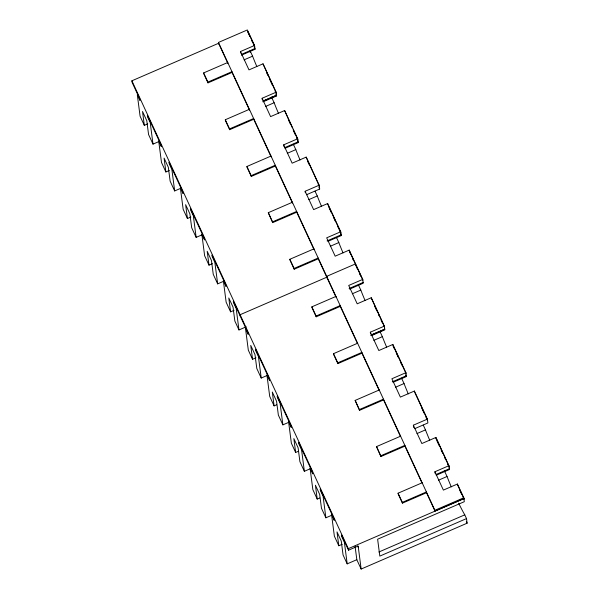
<?xml version="1.0" encoding="UTF-8"?>
<svg xmlns="http://www.w3.org/2000/svg" width="599" height="599" viewBox="0 0 599 599"><rect width="100%" height="100%" fill="white"/><g stroke="black" fill="none" stroke-linecap="round" stroke-linejoin="round"><path stroke-width="0.9" d="M218.65 43.989L218.455 42.454L247.35 29.95L254.53 45.464L254.927 48.541L241.719 54.254M147.743 123.873L144.322 125.356L140.091 116.213L137.298 94.717L139.941 100.422L139.739 98.887L132.087 82.34L131.892 80.805L218.583 43.285L227.83 63.269L227.725 62.498L203.645 72.921L203.742 73.692L207.988 82.864L232.068 72.442L231.97 71.678L207.89 82.093L207.988 82.864M240.701 53.071L240.499 51.536L254.53 45.464M241.367 55.198L255.024 49.29L254.927 48.541M244.078 59.855L252.583 56.171A34.315 2.898 66.6 0 0 256.814 66.526M263.335 100.976L276.543 95.263L276.146 92.194L263.013 63.816L248.989 69.888L240.499 51.536M144.322 125.356L142.525 111.496L146.777 120.691L148.574 134.543L153.007 144.127L159.424 141.349M262.317 99.801L262.115 98.266L276.146 92.194M262.849 101.081L276.543 95.263M262.946 101.852L276.603 95.945L276.506 95.174M229.649 129.684L229.552 128.912L253.632 118.497L253.729 119.261L229.649 129.684L225.404 120.511L225.306 119.74L249.386 109.318L249.483 110.089L232.068 72.442M265.619 106.427L274.132 102.743A34.315 2.898 66.6 0 0 278.363 113.099M284.989 148.327L298.197 142.607L297.696 138.773L284.63 110.538L270.598 116.61L262.115 98.266M153.007 144.127L150.214 122.623L147.549 116.865L147.347 115.33L161.138 145.138L161.341 146.68L158.698 140.967L161.49 162.471L165.886 171.965L169.3 170.483M165.886 171.965L164.089 158.106L168.341 167.301L170.138 181.153L174.661 190.939L180.284 188.513M283.866 146.381L283.664 144.846L297.696 138.773M284.884 147.556L298.092 141.843M251.273 176.428L251.176 175.657L275.255 165.234L275.353 166.005L251.273 176.428L247.028 167.256L246.93 166.485L271.01 156.062M287.31 153.307L295.816 149.623A34.315 2.898 66.6 0 0 300.047 159.985M306.463 194.75L319.671 189.037L319.17 185.196L306.179 157.118L292.147 163.19L283.664 144.846M174.661 190.939L171.876 169.442L169.21 163.684L169.008 162.142L182.8 191.957L183.002 193.492L180.359 187.787L183.152 209.291L187.435 218.545L190.849 217.063M187.435 218.545L185.638 204.686L189.883 213.873L191.68 227.732L196.143 237.376L201.766 234.943M305.34 192.803L305.138 191.268L319.17 185.196M272.65 222.626L272.545 221.862L296.625 211.44L296.73 212.203L272.65 222.626L268.3 212.682L292.387 202.267L292.484 203.031L275.353 166.005M308.747 199.647L317.26 195.963A34.315 2.898 66.6 0 0 321.483 206.326M328.005 241.315L341.213 235.602L340.711 231.761L327.66 203.54L313.629 209.613L305.138 191.268M196.143 237.376L193.357 215.872L190.692 210.114L190.489 208.579L204.281 238.395L204.484 239.929L201.841 234.224L204.633 255.721L208.999 265.155L212.413 263.68M208.999 265.155L207.202 251.303L211.447 260.49L213.251 274.342L217.654 283.874L224.078 281.096M340.711 231.761L326.68 237.833L335.17 256.177L349.202 250.105L362.747 279.389L363.241 283.215L349.584 289.122M327.084 240.903L341.116 234.83M294.199 269.213L294.102 268.449L318.181 258.027L318.279 258.79L294.199 269.213L289.953 260.041L289.856 259.277L313.936 248.855L314.041 249.618L296.73 212.203M330.311 246.256L338.817 242.573A34.315 2.898 66.6 0 0 343.047 252.928M217.654 283.874L214.869 262.369L212.196 256.612L212.001 255.077L225.793 284.892L225.988 286.427L223.352 280.721L226.145 302.218L230.593 311.839L234.014 310.357M355.566 263.867L355.769 265.402L355.574 263.874L326.672 276.371L326.874 277.914M327.443 276.925L240.109 314.722L240.311 316.265M230.593 311.839L228.796 297.98L233.048 307.167L234.845 321.027L238.971 329.944L246.196 326.822M362.747 279.389L348.715 285.461L357.206 303.813L371.238 297.74L384.363 326.118L384.828 329.869L372.024 335.41M349.12 288.531L363.151 282.458M316.205 316.789L316.107 316.017L340.187 305.595L340.292 306.366L316.205 316.789L311.967 307.616L311.862 306.845L335.949 296.423M352.294 293.78L360.808 290.096A34.315 2.898 66.6 0 0 365.031 300.451M238.971 329.944L236.178 308.448L233.513 302.682L233.311 301.147L247.964 332.812L248.158 334.347L245.523 328.641L248.315 350.138L252.538 359.28L255.96 357.798M252.538 359.28L250.741 345.421L254.994 354.615L256.791 368.467L261.224 378.051L267.648 375.266M370.534 333.725L370.332 332.19L384.363 326.118M371.066 335.006L384.768 329.188L370.736 335.26M337.866 363.608L337.769 362.837L361.848 352.414L361.946 353.185L337.866 363.608L333.621 354.436L333.523 353.665L357.603 343.242M373.843 340.352L382.349 336.668A34.315 2.898 66.6 0 0 386.58 347.023M393.206 382.252L406.414 376.531L405.912 372.69L392.854 344.462L378.823 350.535L370.332 332.19M261.224 378.051L258.431 356.547L255.766 350.789L255.571 349.254L269.363 379.062L269.557 380.597L266.922 374.892L269.715 396.396L274.102 405.89L276.671 404.782M274.102 405.89L272.305 392.031L276.558 401.225L278.355 415.077L282.885 424.863L289.302 422.085M405.912 372.69L391.881 378.763L400.372 397.115L414.403 391.042L427.394 419.12L427.896 422.961L414.688 428.674M392.285 381.84L406.317 375.768M359.49 410.352L359.393 409.581L383.472 399.159L383.577 399.93L359.49 410.352L355.147 400.409L379.234 389.986M395.527 387.231L404.04 383.547A34.315 2.898 66.6 0 0 408.271 393.91M282.885 424.863L280.092 403.367L277.427 397.609L277.225 396.066L291.017 425.882L291.219 427.416L288.576 421.711L291.369 443.215L295.651 452.47L298.212 451.354M295.651 452.47L293.854 438.61L298.107 447.797L299.904 461.657L304.367 471.301L310.784 468.523M413.662 427.499L413.362 425.193L427.394 419.12M380.867 456.55L380.769 455.787L404.849 445.364L404.946 446.128L380.867 456.55L376.524 446.607L400.604 436.192M416.964 433.571L425.477 429.887A34.315 2.898 66.6 0 0 429.708 440.25M436.229 475.239L449.437 469.526L448.936 465.685L435.877 437.465L421.846 443.537L413.362 425.193M304.367 471.301L301.574 449.797L298.908 444.039L298.706 442.504L312.498 472.319L312.7 473.854L310.057 468.148L312.85 489.645L317.215 499.079L319.784 497.971M317.215 499.079L315.418 485.227L319.671 494.415L321.468 508.266L325.878 517.798L332.295 515.02M435.099 473.292L434.904 471.757L448.936 465.685M436.124 474.468L449.332 468.755M402.416 503.138L402.318 502.374L426.398 491.951L426.503 492.715L402.416 503.138L398.178 493.965L398.073 493.194L422.16 482.779M438.528 480.181L447.041 476.497A34.315 2.898 66.6 0 0 451.272 486.852M463.237 497.709L463.985 499.326L463.783 497.791L457.419 484.029L443.387 490.102L434.904 471.757M325.878 517.798L323.086 496.294L320.42 490.536L320.218 489.001L334.01 518.816L334.212 520.351L331.569 514.646L334.362 536.142L338.809 545.756L342.231 544.281M458.677 503.205A34.315 2.898 66.6 0 0 464.772 514.833L466.509 518.592L379.818 556.104L377.625 539.212L464.315 501.692L463.888 498.555L434.986 511.067L434.889 510.296L463.783 497.791M466.509 518.592L467.108 523.197L361.145 569.05L358.157 546.011L348.521 550.182L348.326 548.647L463.918 498.623M338.809 545.756L337.012 531.905L341.265 541.092L343.062 554.951L347.188 563.869L356.824 559.698L355.08 546.266M378.89 551.993L464.772 514.833M247.859 31.597L254.627 46.235M276.244 92.957L263.013 63.816M292.417 127.909L284.63 110.538M293.188 129.571L297.793 139.537M319.274 185.967L306.179 157.118M328.147 205.143L333.134 215.932M333.905 217.587L340.816 232.524M349.299 250.876L355.297 263.822M356.076 265.522L362.852 280.16M371.238 297.74L384.468 326.882M393.341 346.057L396.029 351.875M396.793 353.53L406.017 373.462M414.882 392.637L427.491 419.884M435.877 437.465L449.033 466.449M457.524 484.801L463.888 498.555M247.582 31.552L249.835 36.427M251.722 40.5L252.845 42.933M253.602 44.566L254.732 46.999M266.69 72.861L267.85 75.362M269.782 79.54L272.485 85.38M275.188 91.22L276.349 93.729M288.291 119.545L290.597 124.525M293.285 130.342L295.202 134.49M296.745 137.815L297.898 140.308M307.527 161.131L309.054 164.433M318.226 184.252L319.372 186.731M329.016 207.568L331.314 212.548M333.239 216.696L335.537 221.675M337.462 225.823L338.997 229.147M339.76 230.802L340.913 233.296M350.527 254.073L349.202 250.105M352.399 258.117L353.522 260.543M356.18 266.285L357.685 269.543M359.565 273.608L360.695 276.049M374.525 305.947L376.846 310.956M378.388 314.295L379.16 315.965M381.091 320.136L382.252 322.644M393.056 345.997L394.209 348.491M396.126 352.639L398.432 357.625M400.349 361.774L401.892 365.098M421.861 408.263L424.152 413.22M426.061 417.353L427.596 420.655M436.851 440.662L439.149 445.641M441.074 449.789L442.609 453.114M444.915 458.093L445.678 459.747M447.603 463.903L449.138 467.22M459.867 490.424L461.739 494.467M254.268 47.665L255.024 49.29M275.832 94.275L276.603 95.945M297.426 140.952L298.197 142.607M318.908 187.382L319.671 189.037M340.449 233.939L341.213 235.602M405.65 374.877L406.414 376.531M252.583 56.171L250.075 50.75L250.315 52.592M271.459 96.978L274.132 102.743M293.3 144.187L295.816 149.623M315.037 191.163L317.26 195.963M336.526 237.608L338.817 242.573M358.292 284.675L360.808 290.096M380.066 331.726L382.349 336.668M401.525 378.111L404.04 383.547M423.253 425.088L425.477 429.887M444.361 470.702L447.041 476.497M466.329 521.497L467.108 523.197M218.455 42.454L434.889 510.296M253.729 119.261L271.107 156.833M318.279 258.79L336.046 297.194M340.292 306.366L357.318 343.175M361.946 353.185L378.942 389.919M383.577 399.93L400.312 436.117M404.946 446.128L421.876 482.712M426.503 492.715L434.986 511.067M203.645 72.921L207.89 82.093M225.306 119.74L229.552 128.912M246.93 166.485L251.176 175.657M268.3 212.682L272.545 221.862M289.856 259.277L294.102 268.449M311.862 306.845L316.107 316.017M333.523 353.665L337.769 362.837M355.147 400.409L359.393 409.581M376.524 446.607L380.769 455.787M398.073 493.194L402.318 502.374M357.633 545.989L358.359 547.546M356.824 559.698L361.145 569.05M131.892 80.805L348.326 548.647M348.521 550.182L341.535 535.072L341.729 536.607L344.403 542.365L347.188 563.869M457.419 484.029L457.621 485.564M414.403 391.042L414.501 391.806M392.854 344.462L392.951 345.226M327.66 203.54L327.758 204.311M435.982 438.236L436.079 439M371.335 298.504L371.44 299.275"/></g></svg>
